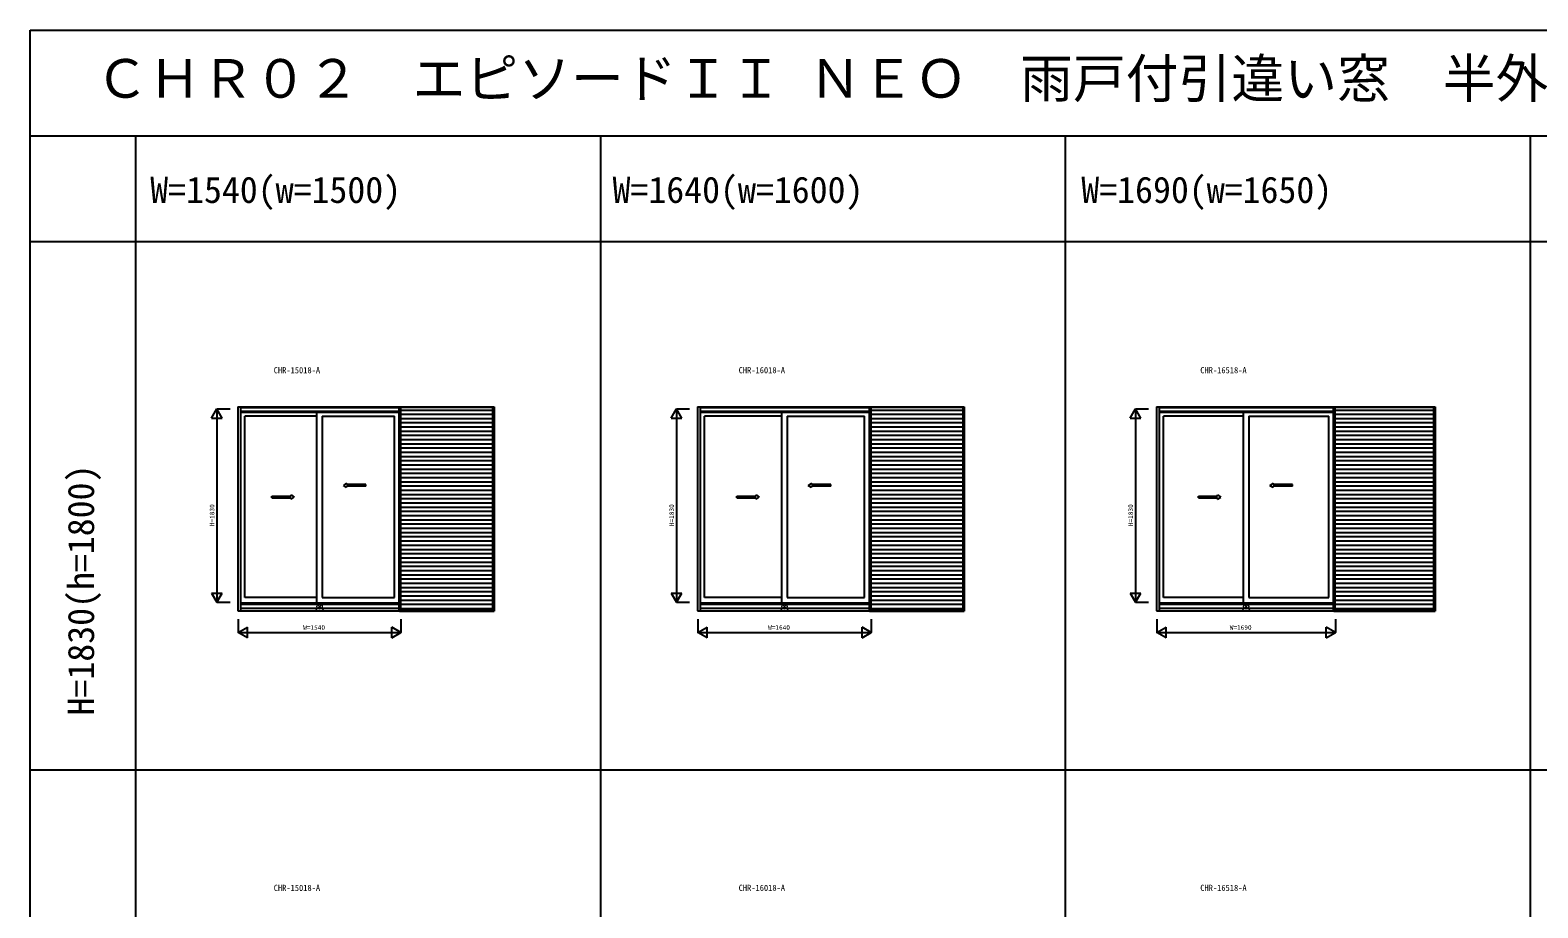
# Model space of a CAD drawing. Units: millimetres, scale not verified. Extents: x -27506 to 27500, y -20006 to 20000.
# Drawn here: x -27500 to -13231, y 11692 to 20000 of the extents above; entities that cross this region are included whole.
import ezdxf
from ezdxf.enums import TextEntityAlignment as Align

# ---------------------------------------------------------------- set-up
doc = ezdxf.new("R2010")
doc.units = ezdxf.units.MM
doc.header["$LTSCALE"] = 24
for name, color, linetype in [('0-0_0', 7, 'Continuous'), ('0-1_YKK_A1', 4, 'Continuous'), ('0-2_YKK_A2', 3, 'Continuous'), ('0-7_YKK_F1', 7, 'Continuous'), ('0-9_YKK_N1', 2, 'Continuous')]:
    doc.layers.add(name, color=color, linetype=linetype)
doc.layers.add('0-8_YKK_IN', color=1, linetype='Continuous', lineweight=18)
doc.styles.add('ＭＳ ゴシック', font='')
doc.styles.get('ＭＳ ゴシック').set_extended_font_data('MS Gothic')

msp = doc.modelspace()

# ---------------------------------------------------------------- linework, layer by layer
at = {"layer": '0-1_YKK_A1'}
for p, q in [((-25533.3, 16433.27), (-24005.5, 16433.27)), ((-25533.3, 16433.27), (-25533.3, 14504.7)), ((-25508, 16433.27), (-25508, 14504.7)), ((-25508, 16427.5), (-24010.5, 16427.5)), ((-24010.5, 16433.27), (-24010.5, 14504.7)), ((-21183.3, 16433.27), (-19555.5, 16433.27)), ((-21183.3, 16433.27), (-21183.3, 14504.7)), ((-21158, 16433.27), (-21158, 14504.7)), ((-21158, 16427.5), (-19560.5, 16427.5)), ((-19560.5, 16433.27), (-19560.5, 14504.7)), ((-16839.3, 16433.27), (-15161.5, 16433.27)), ((-16839.3, 16433.27), (-16839.3, 14504.7)), ((-16814, 16433.27), (-16814, 14504.7)), ((-16814, 16427.5), (-15166.5, 16427.5)), ((-15166.5, 16433.27), (-15166.5, 14504.7)), ((-25508, 16393), (-24010.5, 16393)), ((-25508, 16384), (-24010.5, 16384)), ((-25468.49, 14631), (-25468.49, 16346)), ((-24785.49, 16346), (-25468.49, 16346)), ((-24785.49, 14578.2), (-24785.49, 16384)), ((-24735.49, 16346), (-24052.5, 16346)), ((-24735.49, 16346), (-24735.49, 14631)), ((-24052.5, 14631), (-24052.5, 16346)), ((-21158, 16393), (-19560.5, 16393)), ((-21158, 16384), (-19560.5, 16384)), ((-21118.49, 14631), (-21118.49, 16346)), ((-20385.49, 16346), (-21118.49, 16346)), ((-20385.49, 14578.2), (-20385.49, 16384)), ((-20335.49, 16346), (-19602.5, 16346)), ((-20335.49, 16346), (-20335.49, 14631)), ((-19602.5, 14631), (-19602.5, 16346)), ((-16814, 16393), (-15166.5, 16393)), ((-16814, 16384), (-15166.5, 16384)), ((-16774.49, 14631), (-16774.49, 16346)), ((-16016.49, 16346), (-16774.49, 16346)), ((-16016.49, 14578.2), (-16016.49, 16384)), ((-15966.49, 16346), (-15208.5, 16346)), ((-15966.49, 16346), (-15966.49, 14631)), ((-15208.5, 14631), (-15208.5, 16346)), ((-24505.78, 15710.96), (-24535.78, 15690.97)), ((-24505.78, 15698.46), (-24505.78, 15710.96)), ((-24322.44, 15698.45), (-24505.78, 15698.46)), ((-24322.45, 15683.46), (-24322.45, 15698.45)), ((-20105.78, 15710.96), (-20135.78, 15690.97)), ((-20105.78, 15698.46), (-20105.78, 15710.96)), ((-19922.44, 15698.45), (-20105.78, 15698.46)), ((-19922.45, 15683.46), (-19922.45, 15698.45)), ((-15736.78, 15710.96), (-15766.78, 15690.97)), ((-15736.78, 15698.46), (-15736.78, 15710.96)), ((-15553.44, 15698.45), (-15736.78, 15698.46)), ((-15553.45, 15683.46), (-15553.45, 15698.45)), ((-25211.55, 15588.45), (-25030.21, 15588.46)), ((-25211.54, 15573.46), (-25211.54, 15588.45)), ((-25211.54, 15573.46), (-25030.2, 15573.46)), ((-25030.21, 15588.46), (-25030.21, 15600.96)), ((-25030.21, 15600.96), (-25000.21, 15580.97)), ((-25030.2, 15560.97), (-25000.21, 15580.97)), ((-25030.2, 15560.97), (-25030.2, 15573.46)), ((-24505.79, 15670.97), (-24535.78, 15690.97)), ((-24505.79, 15670.97), (-24505.79, 15683.46)), ((-24322.45, 15683.46), (-24505.79, 15683.46)), ((-20811.55, 15588.45), (-20630.21, 15588.46)), ((-20811.54, 15573.46), (-20811.54, 15588.45)), ((-20811.54, 15573.46), (-20630.2, 15573.46)), ((-20630.21, 15588.46), (-20630.21, 15600.96)), ((-20630.21, 15600.96), (-20600.21, 15580.97)), ((-20630.2, 15560.97), (-20600.21, 15580.97)), ((-20630.2, 15560.97), (-20630.2, 15573.46)), ((-20105.79, 15670.97), (-20135.78, 15690.97)), ((-20105.79, 15670.97), (-20105.79, 15683.46)), ((-19922.45, 15683.46), (-20105.79, 15683.46)), ((-16442.55, 15588.45), (-16261.21, 15588.46)), ((-16442.54, 15573.46), (-16442.54, 15588.45)), ((-16442.54, 15573.46), (-16261.2, 15573.46)), ((-16261.21, 15588.46), (-16261.21, 15600.96)), ((-16261.21, 15600.96), (-16231.21, 15580.97)), ((-16261.2, 15560.97), (-16231.21, 15580.97)), ((-16261.2, 15560.97), (-16261.2, 15573.46)), ((-15736.79, 15670.97), (-15766.78, 15690.97)), ((-15736.79, 15670.97), (-15736.79, 15683.46)), ((-15553.45, 15683.46), (-15736.79, 15683.46)), ((-25508, 14578.2), (-24010.5, 14578.2)), ((-25508, 14568.2), (-24010.5, 14568.2)), ((-24785.49, 14631), (-25468.49, 14631)), ((-24735.49, 14631), (-24052.5, 14631)), ((-21158, 14578.2), (-19560.5, 14578.2)), ((-21158, 14568.2), (-19560.5, 14568.2)), ((-20385.49, 14631), (-21118.49, 14631)), ((-20335.49, 14631), (-19602.5, 14631)), ((-16814, 14578.2), (-15166.5, 14578.2)), ((-16814, 14568.2), (-15166.5, 14568.2)), ((-16016.49, 14631), (-16774.49, 14631)), ((-15966.49, 14631), (-15208.5, 14631)), ((-25533.3, 14504.7), (-24005.5, 14504.7)), ((-25508, 14530.2), (-24010.5, 14530.2)), ((-21183.3, 14504.7), (-19555.5, 14504.7)), ((-21158, 14530.2), (-19560.5, 14530.2)), ((-16839.3, 14504.7), (-15161.5, 14504.7)), ((-16814, 14530.2), (-15166.5, 14530.2))]:
    msp.add_line(p, q, dxfattribs=at)
at = {"layer": '0-2_YKK_A2'}
for p, q in [((-24005.5, 14499.2), (-24005.5, 16433.27)), ((-24005.5, 16433.27), (-23109.5, 16433.27)), ((-23991.5, 14499.2), (-23991.5, 16433.27)), ((-23123.5, 16427.5), (-23991.5, 16427.5)), ((-23123.5, 16433.27), (-23123.5, 14499.2)), ((-23109.5, 16433.27), (-23109.5, 14499.2)), ((-19555.5, 14499.2), (-19555.5, 16433.27)), ((-19555.5, 16433.27), (-18659.5, 16433.27)), ((-19541.5, 14499.2), (-19541.5, 16433.27)), ((-18673.5, 16427.5), (-19541.5, 16427.5)), ((-18673.5, 16433.27), (-18673.5, 14499.2)), ((-18659.5, 16433.27), (-18659.5, 14499.2)), ((-15161.5, 14499.2), (-15161.5, 16433.27)), ((-15161.5, 16433.27), (-14203.5, 16433.27)), ((-15147.5, 14499.2), (-15147.5, 16433.27)), ((-14217.5, 16427.5), (-15147.5, 16427.5)), ((-14217.5, 16433.27), (-14217.5, 14499.2)), ((-14203.5, 16433.27), (-14203.5, 14499.2)), ((-23991.5, 16402.5), (-23123.5, 16402.5)), ((-23123.5, 16362.5), (-23991.5, 16362.5)), ((-23123.5, 16322.5), (-23991.5, 16322.5)), ((-23123.5, 16282.5), (-23991.5, 16282.5)), ((-19541.5, 16402.5), (-18673.5, 16402.5)), ((-18673.5, 16362.5), (-19541.5, 16362.5)), ((-18673.5, 16322.5), (-19541.5, 16322.5)), ((-18673.5, 16282.5), (-19541.5, 16282.5)), ((-15147.5, 16402.5), (-14217.5, 16402.5)), ((-14217.5, 16362.5), (-15147.5, 16362.5)), ((-14217.5, 16322.5), (-15147.5, 16322.5)), ((-14217.5, 16282.5), (-15147.5, 16282.5)), ((-23123.5, 16242.5), (-23991.5, 16242.5)), ((-23123.5, 16202.5), (-23991.5, 16202.5)), ((-23123.5, 16162.5), (-23991.5, 16162.5)), ((-18673.5, 16242.5), (-19541.5, 16242.5)), ((-18673.5, 16202.5), (-19541.5, 16202.5)), ((-18673.5, 16162.5), (-19541.5, 16162.5)), ((-14217.5, 16242.5), (-15147.5, 16242.5)), ((-14217.5, 16202.5), (-15147.5, 16202.5)), ((-14217.5, 16162.5), (-15147.5, 16162.5)), ((-23123.5, 16122.5), (-23991.5, 16122.5)), ((-23123.5, 16082.5), (-23991.5, 16082.5)), ((-23123.5, 16042.5), (-23991.5, 16042.5)), ((-23123.5, 16002.5), (-23991.5, 16002.5)), ((-18673.5, 16122.5), (-19541.5, 16122.5)), ((-18673.5, 16082.5), (-19541.5, 16082.5)), ((-18673.5, 16042.5), (-19541.5, 16042.5)), ((-18673.5, 16002.5), (-19541.5, 16002.5)), ((-14217.5, 16122.5), (-15147.5, 16122.5)), ((-14217.5, 16082.5), (-15147.5, 16082.5)), ((-14217.5, 16042.5), (-15147.5, 16042.5)), ((-14217.5, 16002.5), (-15147.5, 16002.5)), ((-23123.5, 15962.5), (-23991.5, 15962.5)), ((-23123.5, 15922.5), (-23991.5, 15922.5)), ((-23123.5, 15882.5), (-23991.5, 15882.5)), ((-23123.5, 15842.5), (-23991.5, 15842.5)), ((-18673.5, 15962.5), (-19541.5, 15962.5)), ((-18673.5, 15922.5), (-19541.5, 15922.5)), ((-18673.5, 15882.5), (-19541.5, 15882.5)), ((-18673.5, 15842.5), (-19541.5, 15842.5)), ((-14217.5, 15962.5), (-15147.5, 15962.5)), ((-14217.5, 15922.5), (-15147.5, 15922.5)), ((-14217.5, 15882.5), (-15147.5, 15882.5)), ((-14217.5, 15842.5), (-15147.5, 15842.5)), ((-23123.5, 15802.5), (-23991.5, 15802.5)), ((-23123.5, 15762.5), (-23991.5, 15762.5)), ((-23123.5, 15722.5), (-23991.5, 15722.5)), ((-18673.5, 15802.5), (-19541.5, 15802.5)), ((-18673.5, 15762.5), (-19541.5, 15762.5)), ((-18673.5, 15722.5), (-19541.5, 15722.5)), ((-14217.5, 15802.5), (-15147.5, 15802.5)), ((-14217.5, 15762.5), (-15147.5, 15762.5)), ((-14217.5, 15722.5), (-15147.5, 15722.5)), ((-23123.5, 15682.5), (-23991.5, 15682.5)), ((-23123.5, 15642.5), (-23991.5, 15642.5)), ((-23123.5, 15602.5), (-23991.5, 15602.5)), ((-23123.5, 15562.5), (-23991.5, 15562.5)), ((-18673.5, 15682.5), (-19541.5, 15682.5)), ((-18673.5, 15642.5), (-19541.5, 15642.5)), ((-18673.5, 15602.5), (-19541.5, 15602.5)), ((-18673.5, 15562.5), (-19541.5, 15562.5)), ((-14217.5, 15682.5), (-15147.5, 15682.5)), ((-14217.5, 15642.5), (-15147.5, 15642.5)), ((-14217.5, 15602.5), (-15147.5, 15602.5)), ((-14217.5, 15562.5), (-15147.5, 15562.5)), ((-23123.5, 15522.5), (-23991.5, 15522.5)), ((-23123.5, 15482.5), (-23991.5, 15482.5)), ((-23123.5, 15442.5), (-23991.5, 15442.5)), ((-18673.5, 15522.5), (-19541.5, 15522.5)), ((-18673.5, 15482.5), (-19541.5, 15482.5)), ((-18673.5, 15442.5), (-19541.5, 15442.5)), ((-14217.5, 15522.5), (-15147.5, 15522.5)), ((-14217.5, 15482.5), (-15147.5, 15482.5)), ((-14217.5, 15442.5), (-15147.5, 15442.5)), ((-23123.5, 15402.5), (-23991.5, 15402.5)), ((-23123.5, 15362.5), (-23991.5, 15362.5)), ((-23123.5, 15322.5), (-23991.5, 15322.5)), ((-23123.5, 15282.5), (-23991.5, 15282.5)), ((-18673.5, 15402.5), (-19541.5, 15402.5)), ((-18673.5, 15362.5), (-19541.5, 15362.5)), ((-18673.5, 15322.5), (-19541.5, 15322.5)), ((-18673.5, 15282.5), (-19541.5, 15282.5)), ((-14217.5, 15402.5), (-15147.5, 15402.5)), ((-14217.5, 15362.5), (-15147.5, 15362.5)), ((-14217.5, 15322.5), (-15147.5, 15322.5)), ((-14217.5, 15282.5), (-15147.5, 15282.5)), ((-23123.5, 15242.5), (-23991.5, 15242.5)), ((-23123.5, 15202.5), (-23991.5, 15202.5)), ((-23123.5, 15162.5), (-23991.5, 15162.5)), ((-18673.5, 15242.5), (-19541.5, 15242.5)), ((-18673.5, 15202.5), (-19541.5, 15202.5)), ((-18673.5, 15162.5), (-19541.5, 15162.5)), ((-14217.5, 15242.5), (-15147.5, 15242.5)), ((-14217.5, 15202.5), (-15147.5, 15202.5)), ((-14217.5, 15162.5), (-15147.5, 15162.5)), ((-23123.5, 15122.5), (-23991.5, 15122.5)), ((-23123.5, 15082.5), (-23991.5, 15082.5)), ((-23123.5, 15042.5), (-23991.5, 15042.5)), ((-23123.5, 15002.5), (-23991.5, 15002.5)), ((-18673.5, 15122.5), (-19541.5, 15122.5)), ((-18673.5, 15082.5), (-19541.5, 15082.5)), ((-18673.5, 15042.5), (-19541.5, 15042.5)), ((-18673.5, 15002.5), (-19541.5, 15002.5)), ((-14217.5, 15122.5), (-15147.5, 15122.5)), ((-14217.5, 15082.5), (-15147.5, 15082.5)), ((-14217.5, 15042.5), (-15147.5, 15042.5)), ((-14217.5, 15002.5), (-15147.5, 15002.5)), ((-23123.5, 14962.5), (-23991.5, 14962.5)), ((-23123.5, 14922.5), (-23991.5, 14922.5)), ((-23123.5, 14882.5), (-23991.5, 14882.5)), ((-23123.5, 14842.5), (-23991.5, 14842.5)), ((-18673.5, 14962.5), (-19541.5, 14962.5)), ((-18673.5, 14922.5), (-19541.5, 14922.5)), ((-18673.5, 14882.5), (-19541.5, 14882.5)), ((-18673.5, 14842.5), (-19541.5, 14842.5)), ((-14217.5, 14962.5), (-15147.5, 14962.5)), ((-14217.5, 14922.5), (-15147.5, 14922.5)), ((-14217.5, 14882.5), (-15147.5, 14882.5)), ((-14217.5, 14842.5), (-15147.5, 14842.5)), ((-23123.5, 14802.5), (-23991.5, 14802.5)), ((-23123.5, 14762.5), (-23991.5, 14762.5)), ((-23123.5, 14722.5), (-23991.5, 14722.5)), ((-18673.5, 14802.5), (-19541.5, 14802.5)), ((-18673.5, 14762.5), (-19541.5, 14762.5)), ((-18673.5, 14722.5), (-19541.5, 14722.5)), ((-14217.5, 14802.5), (-15147.5, 14802.5)), ((-14217.5, 14762.5), (-15147.5, 14762.5)), ((-14217.5, 14722.5), (-15147.5, 14722.5)), ((-23123.5, 14682.5), (-23991.5, 14682.5)), ((-23123.5, 14642.5), (-23991.5, 14642.5)), ((-23123.5, 14602.5), (-23991.5, 14602.5)), ((-23123.5, 14562.5), (-23991.5, 14562.5)), ((-18673.5, 14682.5), (-19541.5, 14682.5)), ((-18673.5, 14642.5), (-19541.5, 14642.5)), ((-18673.5, 14602.5), (-19541.5, 14602.5)), ((-18673.5, 14562.5), (-19541.5, 14562.5)), ((-14217.5, 14682.5), (-15147.5, 14682.5)), ((-14217.5, 14642.5), (-15147.5, 14642.5)), ((-14217.5, 14602.5), (-15147.5, 14602.5)), ((-14217.5, 14562.5), (-15147.5, 14562.5)), ((-24005.5, 14499.2), (-23109.5, 14499.2)), ((-23123.5, 14522.5), (-23991.5, 14522.5)), ((-23123.5, 14502.7), (-23991.5, 14502.7)), ((-19555.5, 14499.2), (-18659.5, 14499.2)), ((-18673.5, 14522.5), (-19541.5, 14522.5)), ((-18673.5, 14502.7), (-19541.5, 14502.7)), ((-15161.5, 14499.2), (-14203.5, 14499.2)), ((-14217.5, 14522.5), (-15147.5, 14522.5)), ((-14217.5, 14502.7), (-15147.5, 14502.7))]:
    msp.add_line(p, q, dxfattribs=at)
at = {"layer": '0-7_YKK_F1'}
for p, q in [((-27500, -20000), (-27500, 20000)), ((-27500, 20000), (27500, 20000)), ((-27500, 19000), (26500, 19000)), ((-26500, -20000), (-26500, 19000)), ((-22100, -20000), (-22100, 19000)), ((-17700, -20000), (-17700, 19000)), ((-13300, -20000), (-13300, 19000)), ((-27500, 18000), (26500, 18000)), ((-27500, 13000), (26500, 13000))]:
    msp.add_line(p, q, dxfattribs=at)
at = {"layer": '0-8_YKK_IN'}
for p, q in [((-24725.14, 14509.84), (-24795.86, 14580.55)), ((-24725.14, 14580.55), (-24795.86, 14509.84)), ((-20325.14, 14509.84), (-20395.86, 14580.55)), ((-20325.14, 14580.55), (-20395.86, 14509.84)), ((-15956.14, 14509.84), (-16026.86, 14580.55)), ((-15956.14, 14580.55), (-16026.86, 14509.84))]:
    msp.add_line(p, q, dxfattribs=at)
for centre in [(-24760.5, 14545.2), (-20360.5, 14545.2), (-15991.5, 14545.2)]:
    msp.add_circle(centre, 25, dxfattribs=at)
at = {"layer": '0-9_YKK_N1'}
for p, q in [((-25783.3, 16328.4), (-25733.3, 16415)), ((-25733.3, 16415), (-25733.3, 14585)), ((-25733.3, 16415), (-25608.3, 16415)), ((-25683.3, 16328.4), (-25733.3, 16415)), ((-21433.3, 16328.4), (-21383.3, 16415)), ((-21383.3, 16415), (-21383.3, 14585)), ((-21383.3, 16415), (-21258.3, 16415)), ((-21333.3, 16328.4), (-21383.3, 16415)), ((-17089.3, 16328.4), (-17039.3, 16415)), ((-17039.3, 16415), (-17039.3, 14585)), ((-17039.3, 16415), (-16914.3, 16415)), ((-16989.3, 16328.4), (-17039.3, 16415)), ((-25783.3, 16328.4), (-25683.3, 16328.4)), ((-21433.3, 16328.4), (-21333.3, 16328.4)), ((-17089.3, 16328.4), (-16989.3, 16328.4)), ((-25783.3, 14671.6), (-25683.3, 14671.6)), ((-25783.3, 14671.6), (-25733.3, 14585)), ((-25733.3, 14585), (-25683.3, 14671.6)), ((-25733.3, 14585), (-25608.3, 14585)), ((-21433.3, 14671.6), (-21333.3, 14671.6)), ((-21433.3, 14671.6), (-21383.3, 14585)), ((-21383.3, 14585), (-21333.3, 14671.6)), ((-21383.3, 14585), (-21258.3, 14585)), ((-17089.3, 14671.6), (-16989.3, 14671.6)), ((-17089.3, 14671.6), (-17039.3, 14585)), ((-17039.3, 14585), (-16989.3, 14671.6)), ((-17039.3, 14585), (-16914.3, 14585)), ((-25530.5, 14299.2), (-23990.5, 14299.2)), ((-25443.9, 14249.2), (-25530.5, 14299.2)), ((-25443.9, 14249.2), (-25443.9, 14349.2)), ((-24077.1, 14249.2), (-24077.1, 14349.2)), ((-24077.1, 14249.2), (-23990.5, 14299.2)), ((-21180.5, 14299.2), (-19540.5, 14299.2)), ((-21093.9, 14249.2), (-21180.5, 14299.2)), ((-21093.9, 14249.2), (-21093.9, 14349.2)), ((-19627.1, 14249.2), (-19627.1, 14349.2)), ((-19627.1, 14249.2), (-19540.5, 14299.2)), ((-16836.5, 14299.2), (-15146.5, 14299.2)), ((-16749.9, 14249.2), (-16836.5, 14299.2)), ((-16749.9, 14249.2), (-16749.9, 14349.2)), ((-15233.1, 14249.2), (-15233.1, 14349.2)), ((-15233.1, 14249.2), (-15146.5, 14299.2))]:
    msp.add_line(p, q, dxfattribs=at)
for points in [[(-25530.5, 14424.2), (-25530.5, 14299.2), (-25443.9, 14349.2)], [(-23990.5, 14424.2), (-23990.5, 14299.2), (-24077.1, 14349.2)], [(-21180.5, 14424.2), (-21180.5, 14299.2), (-21093.9, 14349.2)], [(-19540.5, 14424.2), (-19540.5, 14299.2), (-19627.1, 14349.2)], [(-16836.5, 14424.2), (-16836.5, 14299.2), (-16749.9, 14349.2)], [(-15146.5, 14424.2), (-15146.5, 14299.2), (-15233.1, 14349.2)]]:
    msp.add_lwpolyline(points, dxfattribs=at)

# ---------------------------------------------------------------- texts
at = {"layer": '0-0_0', "style": 'ＭＳ ゴシック'}
for s, height, p in [('ＣＨＲ０２\u3000エピソードＩＩ ＮＥＯ\u3000雨戸付引違い窓\u3000半外付型\u3000２・４枚建\u3000テラスタイプ\u3000【新寸法体系サッシ（在来用）】', 366.6, (-26881.53, 19250)), ('CHR-15018-A', 58.65, (-25194.58, 16734.47)), ('CHR-16018-A', 58.65, (-20794.58, 16734.47)), ('CHR-16518-A', 58.65, (-16425.58, 16734.47)), ('CHR-15018-A', 58.65, (-25194.58, 11834.47)), ('CHR-16018-A', 58.65, (-20794.58, 11834.47)), ('CHR-16518-A', 58.65, (-16425.58, 11834.47))]:
    msp.add_text(s, height=height, dxfattribs=at).set_placement(p, align=Align.BOTTOM_LEFT)
at = {"layer": '0-0_0', "color": 3, "style": 'ＭＳ ゴシック'}
for s, p in [('W=1540(w=1500)', (-26363.53, 18289.62)), ('W=1640(w=1600)', (-21988.03, 18289.62)), ('W=1690(w=1650)', (-17551.52, 18289.62))]:
    msp.add_text(s, height=249.3, dxfattribs=at).set_placement(p, align=Align.BOTTOM_LEFT)
msp.add_text('H=1830(h=1800)', height=249.3, rotation=90, dxfattribs=at).set_placement((-26820.09, 13513.46), align=Align.BOTTOM_LEFT)
at = {"layer": '0-9_YKK_N1', "style": 'ＭＳ ゴシック'}
for p in [(-25743.8, 15305.96), (-21393.8, 15305.96), (-17049.8, 15305.96)]:
    msp.add_text('H=1830', height=43.99, rotation=90, dxfattribs=at).set_placement(p, align=Align.BOTTOM_LEFT)
for s, p in [('W=1540', (-24915.5, 14311.2)), ('W=1640', (-20515.5, 14311.2)), ('W=1690', (-16146.5, 14311.2))]:
    msp.add_text(s, height=43.99, dxfattribs=at).set_placement(p, align=Align.BOTTOM_LEFT)

doc.saveas('drawing.dxf')
